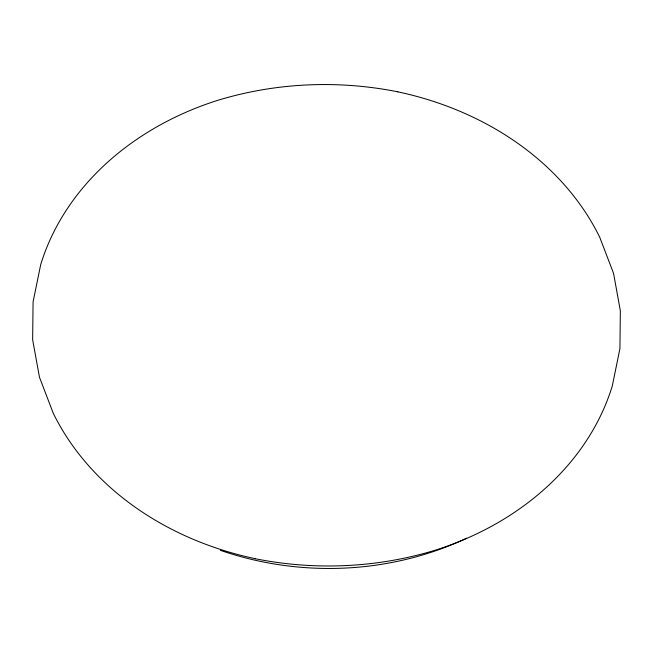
<?xml version="1.0" encoding="UTF-8"?>
<svg xmlns="http://www.w3.org/2000/svg" width="653" height="653" viewBox="0 0 653 653"><rect width="100%" height="100%" fill="white"/><g stroke="black" fill="none" stroke-linecap="round" stroke-linejoin="round"><path stroke-width="0.98" d="M466.683 538.17C390.184 574.232 300.119 577.856 220.363 550.324M397.881 91.828C337.699 79.788 274.929 82.621 216.265 100.791A289.001 237.023 -0.6 0 0 40.69 264.661L33.074 301.923L32.65 339.764L39.466 377.246L53.342 413.447A299.719 245.814 -0.6 0 0 255.127 558.674M255.119 558.699C315.301 570.738 378.071 567.906 436.735 549.736A289.001 237.023 -0.6 0 0 612.31 385.874L619.926 348.604L620.35 310.763L613.534 273.281L599.658 237.08A299.719 245.814 -0.6 0 0 397.873 91.853"/></g></svg>
